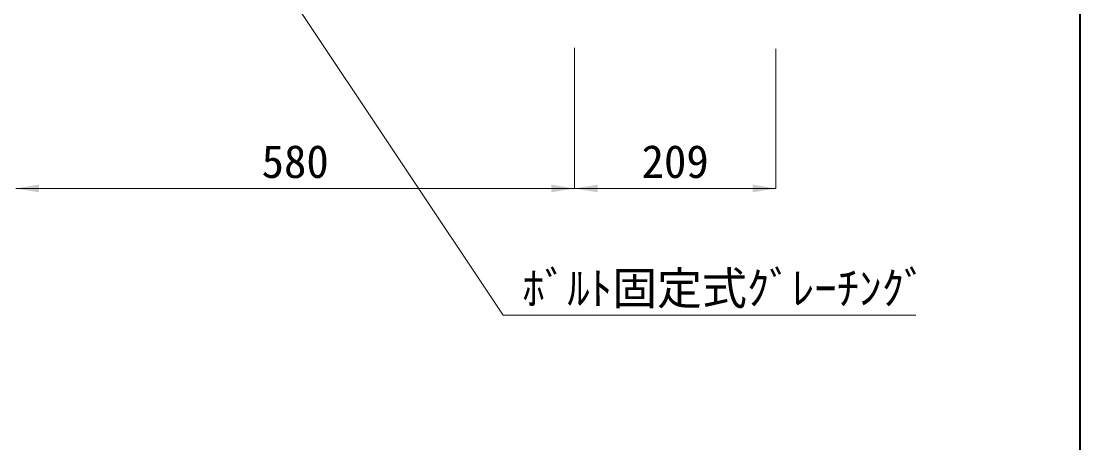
# Model space of a CAD drawing. Units: millimetres at full size. Extents: x 63886 to 97934, y 3628 to 26930.
# Drawn here: x 94379 to 95478, y 21596 to 22034 of the extents above; entities that cross this region are included whole.
import ezdxf
from ezdxf.enums import TextEntityAlignment as Align

# ---------------------------------------------------------------- set-up
doc = ezdxf.new("R2010")
doc.units = ezdxf.units.MM
doc.header["$LTSCALE"] = 30
for name, color, linetype, lineweight in [('図枠', 7, 'Continuous', 13), ('寸法線', 7, 'Continuous', 9), ('引出線', 4, 'Continuous', 9)]:
    doc.layers.add(name, color=color, linetype=linetype, lineweight=lineweight)
doc.styles.add('ＭＳ ゴシック', font='')
doc.styles.get('ＭＳ ゴシック').set_extended_font_data('MS Gothic')

# ---------------------------------------------------------------- blocks, each defined once
blk = doc.blocks.new('filled_arrow')
at = {"color": 0, "linetype": 'Continuous', "lineweight": -2}
blk.add_solid([(7.5, 1.25), (0, 0), (7.5, -1.25)], dxfattribs=at)

msp = doc.modelspace()

# ---------------------------------------------------------------- linework, layer by layer
at = {"layer": '図枠', "lineweight": 40}
msp.add_line((95478.45, 23696.97), (95478.45, 18156.97), dxfattribs=at)
at = {"layer": '寸法線', "lineweight": 13}
for p, q in [((94953.87, 22005.8), (94953.87, 21859.91)), ((94953.87, 22005.8), (94953.87, 21859.91)), ((95162.87, 22004.8), (95162.87, 21859.91)), ((94373.87, 21859.91), (94953.87, 21859.91)), ((94953.87, 21859.91), (95162.87, 21859.91))]:
    msp.add_line(p, q, dxfattribs=at)
at = {"layer": '引出線', "lineweight": 13}
msp.add_lwpolyline([(94663.87, 22051.95), (94879.72, 21728.47), (95308.33, 21728.47)], dxfattribs=at)

# ---------------------------------------------------------------- block references
at = {"layer": '寸法線', "lineweight": 13, "xscale": 3.2, "yscale": 3.2}
for p in [(94373.87, 21859.91), (94953.87, 21859.91)]:
    msp.add_blockref('filled_arrow', p, dxfattribs=at)
at = {"layer": '寸法線', "lineweight": 13, "xscale": 3.2, "yscale": 3.2, "rotation": 180}
for p in [(94953.87, 21859.91), (95162.87, 21859.91)]:
    msp.add_blockref('filled_arrow', p, dxfattribs=at)

# ---------------------------------------------------------------- texts
at = {"layer": '寸法線', "style": 'ＭＳ ゴシック'}
for s, p in [('580', (94663.87, 21887.91)), ('209', (95058.37, 21887.91))]:
    msp.add_text(s, height=34.18, dxfattribs=at).set_placement(p, align=Align.MIDDLE_CENTER)
at = {"layer": '引出線', "style": 'ＭＳ ゴシック'}
msp.add_text('ﾎﾞﾙﾄ固定式ｸﾞﾚｰﾁﾝｸﾞ', height=34.18, dxfattribs=at).set_placement((94899.72, 21773.49), align=Align.TOP_LEFT)

doc.saveas('drawing.dxf')
